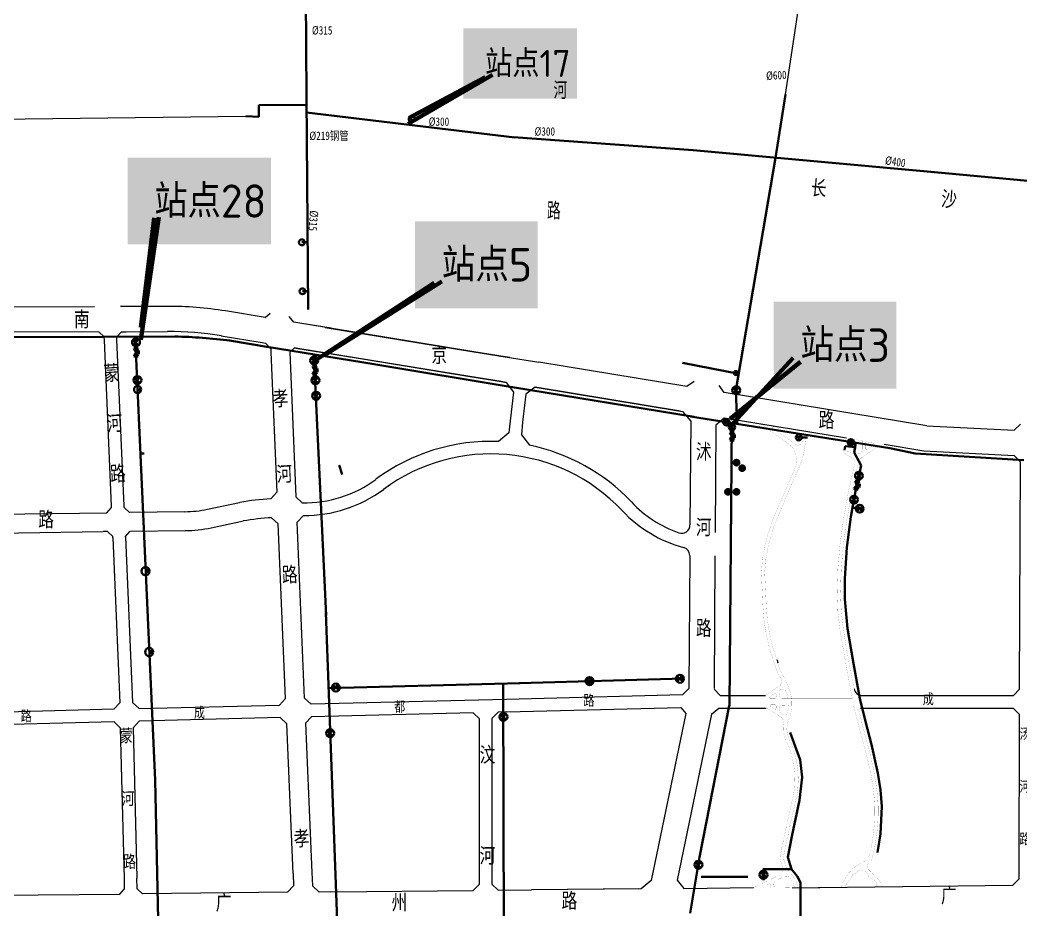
# Model space of a CAD drawing. Header units: millimetres. Extents: x 149602 to 158241, y 83300 to 93051.
# Drawn here: x 153801 to 156184, y 87598 to 89717 of the extents above; entities that cross this region are included whole.
import ezdxf

# ---------------------------------------------------------------- set-up
doc = ezdxf.new("R2010")
doc.units = ezdxf.units.MM
doc.layers.get('0').update_dxf_attribs({"lineweight": 18})
doc.layers.add('MiniCADViewLayer', color=1, linetype='Continuous')
doc.layers.add('TextBackground', color=2, linetype='Continuous', plot=False)
for name, color, linetype, lineweight in [('新路名', 7, 'Continuous', 18), ('柳青河路缘', 7, 'Continuous', 0), ('给水线', 3, 'Continuous', 40), ('规划道路红线', 7, 'Continuous', 18)]:
    doc.layers.add(name, color=color, linetype=linetype, lineweight=lineweight)
doc.layers.get('0').off()
doc.styles.add('FS', font='')
doc.styles.add('OdaTtfStyle', font='tssdeng.shx', dxfattribs={"bigfont": 'hztxt.shx'})
doc.styles.get("Standard").update_dxf_attribs({"font": 'txt', "width": 0.7})
doc.styles.get('FS').set_extended_font_data('宋体')
doc.dimstyles.new('0.5', dxfattribs={"dimtxt": 80, "dimasz": 40, "dimexe": 20, "dimexo": 20, "dimgap": 10, "dimtad": 1, "dimdec": 0, "dimzin": 0, "dimdsep": 46, "dimtxsty": 'FS', "dimblk": 'ARCHTICK', "dimcen": 2.5, "dimdle": 1, "dimadec": 0, "dimazin": 0, "dimtfac": 1, "dimtdec": 0, "dimtmove": 2, "dimatfit": 3, "dimldrblk": 'OBLIQUE', "dimfxl": 1, "dimtolj": 1, "dimtzin": 0, "dimarcsym": 0})

# ---------------------------------------------------------------- blocks, each defined once
blk = doc.blocks.new('阀门')
blk.add_circle((0, 0), 69.9)
blk = doc.blocks.new('减压阀')
at = {"linetype": 'ByBlock', "ltscale": 200}
for p, q in [((-101, 52), (-101, -52)), ((-91, 52), (-91, -52)), ((91, -52), (-91, 52)), ((-91, -52), (91, 52)), ((-43, 70), (43, 70)), ((-43, 63), (43, 63)), ((0, 0), (0, 63)), ((91, 52), (91, -52)), ((101, 52), (101, -52))]:
    blk.add_line(p, q, dxfattribs=at)
blk = doc.blocks.new('_ARCHTICK')
at = {"color": 0, "linetype": 'ByBlock', "const_width": 0.15}
blk.add_lwpolyline([(-0.5, -0.5), (0.5, 0.5)], dxfattribs=at)

msp = doc.modelspace()

# ---------------------------------------------------------------- hatches: boundary and pattern name
at = {"layer": 'TextBackground', "linetype": 'ByBlock', "ltscale": 200, "true_color": 0xfefe00}
for points in [[(154856.5, 89697.6), (154856.5, 89529.4), (155127, 89529.4), (155127, 89697.6)], [(154057, 89389), (154057, 89182.9), (154398.7, 89182.9), (154398.7, 89389)], [(154741.4, 89237.9), (154741.4, 89030.4), (155033.2, 89030.4), (155033.2, 89237.9)], [(155595.3, 89046.3), (155595.3, 88838.8), (155887.2, 88838.8), (155887.2, 89046.3)]]:
    msp.add_hatch(color=2, dxfattribs=at).paths.add_polyline_path(points)
at = {"layer": '给水线'}
msp.add_hatch(color=256, dxfattribs=at).paths.add_polyline_path([(155655.2, 88716), (155661.3, 88726.5), (155649.2, 88726.5)], flags=0)

# ---------------------------------------------------------------- linework, layer by layer
at = {"layer": '柳青河路缘', "linetype": 'Continuous'}
for points in [[(155648.4, 88654.7, 0.2, 0.2, 0.194891), (155642, 88697.4, 0.2, 0.2, 0), (155628.9, 88708.7, 0.2, 0.2, 0), (155616.3, 88718.4, 0.2, 0.2, 0), (155603.4, 88727.1, 0.2, 0.2, 0), (155595.2, 88732.3, 0.2, 0.2, 0), (155565.2, 88754.5, 0.2, 0.2, 0), (155477.6, 88768.9, 0.2, 0.2, 0)], [(155604.4, 88736.9, 0.2, 0.2, 0), (155607.3, 88744.6, 0.2, 0.2, 0.494155), (155605.6, 88747.2, 0.2, 0.2, 0), (155594, 88748.4, 0.2, 0.2, 0.779043), (155592.7, 88744.7, 0.2, 0.2, 0), (155604.4, 88736.9, 0.2, 0.2, 0)], [(155620.4, 88745.5, 0.2, 0.2, 0), (155665.4, 88738.1, 0.2, 0.2, 0), (155620.4, 88745.5, 0.2, 0.2, 0.395337), (155614, 88742, 0.2, 0.2, 0), (155612.2, 88737.3, 0.2, 0.2, 0.356048), (155614.6, 88730.1, 0.2, 0.2, 0), (155625.3, 88722.1, 0.2, 0.2, 0), (155635, 88715.5, 0.2, 0.2, 0.031489), (155648, 88706.2, 0.2, 0.2, 0.499083), (155663.1, 88711.9, 0.2, 0.2, 0)], [(155655.9, 88651.7, 0.2, 0.2, 0.073624), (155669.3, 88697.6, 0.2, 0.2, 0.017247), (155673.4, 88736.8, 0.2, 0.2, 0.021348)], [(155663.1, 88711.9, 0.2, 0.2, 0.013846), (155665.4, 88738.1, 0.2, 0.2, 0.013135)], [(155798.6, 88684.1, 0.2, 0.2, 0.362602), (155806.9, 88693.9, 0.2, 0.2, 0), (155807, 88712.9, 0.2, 0.2, 0), (155807, 88714.7, 0.2, 0.2, 0), (155769, 88721.2, 0.2, 0.2, 0)], [(155953.4, 88691, 0.2, 0.2, 0), (155858.2, 88706.6, 0.2, 0.2, 0.044739), (155842.9, 88701, 0.2, 0.2, 0), (155807.8, 88677.1, 0.2, 0.2, 0.183246), (155797.3, 88661.9, 0.2, 0.2, 0), (155794.8, 88652.2, 0.2, 0.2, 0)], [(155817.4, 88712.4, 0.2, 0.2, 0.472756), (155815, 88710.5, 0.2, 0.2, 0), (155814.9, 88695.3, 0.2, 0.2, 0.604328), (155818, 88693.7, 0.2, 0.2, 0), (155835.1, 88705.4, 0.2, 0.2, 0.663179), (155834.4, 88709, 0.2, 0.2, 0), (155817.4, 88712.4, 0.2, 0.2, 0)], [(155771.6, 88689.9, 0.2, 0.2, 0), (155766.4, 88683.8, 0.2, 0.2, 0)], [(155798.6, 88684.1, 0.2, 0.2, -0.195593), (155771.6, 88689.9, 0.2, 0.2, -0.195593)], [(155655.9, 88651.7, 0.2, 0.2, 0), (155599.8, 88521.4, 0.2, 0.2, 0.080975), (155574.1, 88401.8, 0.2, 0.2, 0), (155577.8, 88322.7, 0.2, 0.2, 0.076313), (155602.9, 88193, 0.2, 0.2, -0.002386), (155605.4, 88185.3, 0.2, 0.2, -0.001165), (155612.4, 88164.5, 0.2, 0.2, -0.078702), (155632.9, 88122.2, 0.2, 0.2, -0.094827), (155638.8, 88085.5, 0.2, 0.2, 0)], [(155648.4, 88654.7, 0.2, 0.2, 0), (155592.4, 88524.4, 0.2, 0.2, 0)], [(155787.9, 88657.4, 0.2, 0.2, 0), (155774.4, 88597.9, 0.2, 0.2, 0), (155762.2, 88530.9, 0.2, 0.2, 0), (155753.5, 88468.3, 0.2, 0.2, 0), (155748.3, 88410.2, 0.2, 0.2, 0), (155746.6, 88356.5, 0.2, 0.2, 0), (155748.4, 88307.2, 0.2, 0.2, 0), (155753.7, 88262.4, 0.2, 0.2, 0), (155760.7, 88221.3, 0.2, 0.2, 0), (155767.5, 88183.1, 0.2, 0.2, 0), (155768.8, 88176, 0.2, 0.2, 0)], [(155794.5, 88652.2, 0.2, 0.2, 0), (155782.3, 88596.3, 0.2, 0.2, 0), (155770.1, 88529.6, 0.2, 0.2, 0), (155761.5, 88467.4, 0.2, 0.2, 0), (155756.3, 88409.7, 0.2, 0.2, 0), (155754.6, 88356.5, 0.2, 0.2, 0), (155756.4, 88307.8, 0.2, 0.2, 0), (155761.7, 88263.5, 0.2, 0.2, 0), (155768.6, 88222.7, 0.2, 0.2, 0), (155775.4, 88184.5, 0.2, 0.2, 0), (155782, 88149, 0.2, 0.2, 0), (155786.9, 88124.6, 0.2, 0.2, 0)], [(155785.3, 88671.4, 0.1, 0.1, -0.219814), (155787.9, 88657.4, 0.1, 0.1, 0)], [(155576.3, 88108.5, 0.2, 0.2, 0), (155610, 88131.5, 0.2, 0.2, 0.386589), (155613.7, 88147.2, 0.2, 0.2, 0.028208), (155605.2, 88160.8, 0.2, 0.2, 0.001231), (155597.8, 88182.8, 0.2, 0.2, 0.002381), (155595.3, 88190.4, 0.2, 0.2, -0.076237), (155569.8, 88322.4, 0.2, 0.2, 0), (155566.1, 88401.9, 0.2, 0.2, -0.081268), (155592.4, 88524.4, 0.2, 0.2, 0)], [(155576.3, 88108.5, 0.2, 0.2, 0), (155610, 88131.5, 0.2, 0.2, 0.386589), (155613.7, 88147.2, 0.2, 0.2, 0.028208), (155605.2, 88160.8, 0.2, 0.2, 0.001231), (155597.8, 88182.8, 0.2, 0.2, 0.002381), (155595.3, 88190.4, 0.2, 0.2, -0.076237), (155569.8, 88322.4, 0.2, 0.2, 0), (155566.1, 88401.9, 0.2, 0.2, 0)], [(155782.7, 88102.1, 0.2, 0.2, 0), (155768.8, 88176, 0.2, 0.2, 0)], [(155597.6, 88113.4, 0.2, 0.2, 0), (155586.4, 88105.7, 0.2, 0.2, 0.737844), (155587.5, 88102.1, 0.2, 0.2, 0), (155598.6, 88102.1, 0.2, 0.2, 0.282802), (155600.4, 88103.2, 0.2, 0.2, 0.232316), (155600.5, 88112.6, 0.2, 0.2, 0.460133), (155597.6, 88113.4, 0.2, 0.2, 0), (155586.6, 88105.9, 0.2, 0.2, 0)], [(155612.3, 88122.6, 0.2, 0.2, -0.011245), (155612.8, 88122.7, 0.2, 0.2, 0.469096), (155608.3, 88114.6, 0.2, 0.2, -0.090387), (155609.5, 88108, 0.2, 0.2, 0)], [(155608.3, 88114.6, 0.2, 0.2, -0.090387), (155609.5, 88108, 0.2, 0.2, 0.413236), (155615.5, 88102.1, 0.2, 0.2, 0), (155782.7, 88102.1, 0.2, 0.2, 0), (155703.5, 88102.1, 0.2, 0.2, 0)], [(155629.4, 88102.1, 0.2, 0.2, 0.021301), (155626.9, 88113.9, 0.2, 0.2, 0.402311), (155612.8, 88122.7, 0.2, 0.2, 0)], [(155619.9, 88040.6, 0.2, 0.2, 0.279996), (155610.4, 88059.1, 0.2, 0.2, 0), (155582.1, 88076.4, 0.2, 0.2, 0.066862), (155577.2, 88078.5, 0.2, 0.2, 0.066862)], [(155601, 88084.6, 0.2, 0.2, -0.138809), (155600.9, 88077.2, 0.2, 0.2, -0.494493), (155598, 88076.1, 0.2, 0.2, 0), (155587.6, 88082.4, 0.2, 0.2, -0.757395), (155588.7, 88086.1, 0.2, 0.2, 0), (155599, 88086.1, 0.2, 0.2, 0)], [(155589.3, 88086.1, 0.2, 0.2, 0), (155599, 88086.1, 0.2, 0.2, -0.337415), (155601, 88084.6, 0.2, 0.2, -0.138809), (155600.9, 88077.2, 0.2, 0.2, 0.904005)], [(155609.4, 88079.7, 0.2, 0.2, -0.057425), (155608.6, 88074.8, 0.2, 0.2, 0)], [(155615.3, 88085.3, 0.2, 0.2, 0.389552), (155609.4, 88079.7, 0.2, 0.2, 0)], [(155623.7, 88085.5, 0.2, 0.2, 0), (155615.3, 88085.3, 0.2, 0.2, 0)], [(155623.7, 88085.5, 0.2, 0.2, 0), (155785.7, 88085.9, 0.2, 0.2, 0)], [(155638.8, 88085.3, 0.2, 0.2, -0.086614), (155631.9, 88052.1, 0.2, 0.2, 0.228129), (155632.8, 88003.8, 0.2, 0.2, 0.207189)], [(155630.8, 88085.6, 0.2, 0.2, -0.05401), (155628, 88066.2, 0.2, 0.2, -0.05401)], [(155787.5, 88076.7, 0.2, 0.2, 0), (155785.7, 88085.9, 0.2, 0.2, 0)], [(155802, 88078.5, 0.2, 0.2, 0.446961), (155798, 88073.7, 0.2, 0.2, 0), (155807.8, 88034, 0.2, 0.2, 0), (155813.8, 88012, 0.2, 0.2, 0), (155819.4, 87991.5, 0.2, 0.2, 0), (155824.5, 87971.5, 0.2, 0.2, 0), (155829, 87951.9, 0.2, 0.2, 0), (155833, 87932.8, 0.2, 0.2, 0), (155836.4, 87914.1, 0.2, 0.2, 0), (155839.2, 87896, 0.2, 0.2, 0), (155841.5, 87878.3, 0.2, 0.2, 0), (155843.3, 87861.1, 0.2, 0.2, 0), (155844.3, 87843.7, 0.2, 0.2, 0), (155844.4, 87825.5, 0.2, 0.2, 0), (155843.5, 87806.5, 0.2, 0.2, 0), (155841.8, 87786.7, 0.2, 0.2, 0), (155839.2, 87766.2, 0.2, 0.2, 0), (155835.6, 87744.9, 0.2, 0.2, 0), (155833.6, 87734.9, 0.2, 0.2, 0)], [(155608.6, 88074.8, 0.2, 0.2, 0.340424), (155611.2, 88068, 0.2, 0.2, 0)], [(155618.3, 88063.2, 0.2, 0.2, 0.041613), (155614.5, 88065.9, 0.2, 0.2, 0), (155611.2, 88068, 0.2, 0.2, 0)], [(155618.3, 88063.2, 0.2, 0.2, 0.558701), (155628, 88066.2, 0.2, 0.2, 0)], [(155817.5, 87962.5, 0.2, 0.2, 0), (155787.5, 88076.7, 0.2, 0.2, 0)], [(155619.9, 88040.6, 0.2, 0.2, 0.165039), (155625.6, 88000.1, 0.2, 0.2, 0)], [(155625.6, 88000.1, 0.2, 0.2, -0.180906), (155637.8, 87850.5, 0.2, 0.2, 0.005091), (155610.9, 87726.1, 0.2, 0.2, 0.005091)], [(155632.8, 88003.8, 0.2, 0.2, -0.18101), (155645.6, 87848.6, 0.2, 0.2, 0.005042), (155618.9, 87725.4, 0.2, 0.2, 0.005042)], [(155825.8, 87736.5, 0.2, 0.2, 0), (155827.8, 87746.4, 0.2, 0.2, 0), (155831.3, 87767.4, 0.2, 0.2, 0), (155833.9, 87787.6, 0.2, 0.2, 0), (155835.6, 87807, 0.2, 0.2, 0), (155836.4, 87825.6, 0.2, 0.2, 0), (155836.3, 87843.4, 0.2, 0.2, 0), (155835.3, 87860.4, 0.2, 0.2, 0), (155833.6, 87877.4, 0.2, 0.2, 0), (155831.3, 87894.8, 0.2, 0.2, 0), (155828.5, 87912.8, 0.2, 0.2, 0), (155825.1, 87931.2, 0.2, 0.2, 0), (155817.5, 87962.5, 0.2, 0.2, 0)], [(155617.7, 87697.1, 0.2, 0.2, -0.094825), (155610.9, 87726.1, 0.2, 0.2, -0.094825)], [(155653, 87651.5, 0.2, 0.2, 0.160221), (155634.7, 87685.6, 0.2, 0.2, -0.110849), (155625.1, 87699.9, 0.2, 0.2, -0.092936), (155618.9, 87725.4, 0.2, 0.2, -0.092936)], [(155825.8, 87736.5, 0.2, 0.2, 0), (155821.6, 87724.5, 0.2, 0.2, 0), (155815.4, 87715.2, 0.2, 0.2, 0), (155803.9, 87709.8, 0.2, 0.2, 0), (155791.2, 87701.2, 0.2, 0.2, 0), (155782.5, 87694.5, 0.2, 0.2, 0), (155776.1, 87687.8, 0.2, 0.2, 0), (155772.3, 87683.6, 0.2, 0.2, 0), (155768.6, 87677.3, 0.2, 0.2, 0), (155765.4, 87669.8, 0.2, 0.2, 0)], [(155833.6, 87734.9, 0.2, 0.2, 0), (155830.7, 87724.5, 0.2, 0.2, 0), (155828.3, 87715.6, 0.2, 0.2, 0), (155820.7, 87708.1, 0.2, 0.2, 0), (155817.7, 87701, 0.2, 0.2, 0), (155819.6, 87696.1, 0.2, 0.2, 0), (155822.8, 87692.4, 0.2, 0.2, 0), (155829.4, 87686.2, 0.2, 0.2, 0), (155835, 87680, 0.2, 0.2, 0), (155839.7, 87675.1, 0.2, 0.2, 0), (155845.5, 87670.6, 0.2, 0.2, 0)], [(155547.1, 87650.7, 0.2, 0.2, 0), (155610.8, 87681.4, 0.2, 0.2, 0.341817), (155617.6, 87697.3, 0.2, 0.2, 0)], [(155736.1, 87652.6, 0.2, 0.2, 0), (155599.8, 87649.8, 0.2, 0.2, -0.451049), (155599.7, 87667.3, 0.2, 0.2, 0), (155619.1, 87676.5, 0.2, 0.2, 0), (155620.2, 87677.1, 0.2, 0.2, -0.353058), (155634.9, 87673.6, 0.2, 0.2, -0.123628), (155645, 87650.7, 0.2, 0.2, 0)], [(155835.8, 87667.8, 0.2, 0.2, 0), (155829.2, 87672.8, 0.2, 0.2, 0), (155822.1, 87678.2, 0.2, 0.2, 0), (155815.5, 87687.4, 0.2, 0.2, 0), (155810.2, 87691.9, 0.2, 0.2, 0), (155802.5, 87692.9, 0.2, 0.2, 0), (155799.3, 87692.2, 0.2, 0.2, 0), (155793.9, 87688.2, 0.2, 0.2, 0), (155789.6, 87685.3, 0.2, 0.2, 0), (155786.1, 87683.2, 0.2, 0.2, 0), (155783.6, 87681, 0.2, 0.2, 0), (155782, 87678.7, 0.2, 0.2, 0), (155780.6, 87676.9, 0.2, 0.2, 0), (155779.1, 87674.3, 0.2, 0.2, 0), (155778.3, 87672.9, 0.2, 0.2, 0), (155776.9, 87670.7, 0.2, 0.2, 0), (155776.2, 87669.9, 0.2, 0.2, 0)], [(155842.6, 87672.8, 0.2, 0.2, 0), (155845.5, 87670.6, 0.2, 0.2, 0), (155847.6, 87666.7, 0.2, 0.2, 0), (155849.3, 87663.6, 0.2, 0.2, 0), (155850.6, 87660.5, 0.2, 0.2, 0), (155851.5, 87657.1, 0.2, 0.2, 0), (155852.1, 87653.7, 0.2, 0.2, 0)], [(155584.9, 87660, 0.2, 0.2, 0), (155571.7, 87653.7, 0.2, 0.2, 0.796635), (155572.6, 87649.9, 0.2, 0.2, 0), (155586.9, 87649.9, 0.2, 0.2, 0.510853), (155588.8, 87652.5, 0.2, 0.2, -0.075116), (155587.8, 87658.3, 0.2, 0.2, 0.547334), (155584.9, 87660, 0.2, 0.2, 0), (155571.7, 87653.7, 0.2, 0.2, 0)], [(155765.4, 87669.8, 0.2, 0.2, 0), (155762.5, 87666, 0.2, 0.2, 0), (155760, 87661.9, 0.2, 0.2, 0), (155758, 87657.4, 0.2, 0.2, 0), (155757.1, 87654.8, 0.2, 0.2, 0), (155756.1, 87652.8, 0.2, 0.2, 0)], [(155776.2, 87669.9, 0.2, 0.2, 0), (155773.1, 87666, 0.2, 0.2, 0), (155769.9, 87661, 0.2, 0.2, 0), (155767.2, 87655.8, 0.2, 0.2, 0), (155765.9, 87652.9, 0.2, 0.2, 0)], [(155835.8, 87667.8, 0.2, 0.2, 0), (155839.1, 87663, 0.2, 0.2, 0), (155840.4, 87660.4, 0.2, 0.2, 0), (155841.3, 87656.3, 0.2, 0.2, 0), (155842.7, 87653.6, 0.2, 0.2, 0)]]:
    msp.add_lwpolyline(points, format="xyseb", dxfattribs=at)
at = {"layer": '柳青河路缘', "color": 0, "linetype": 'Continuous'}
msp.add_lwpolyline([(155766.4, 88683.8, 0.2, 0.2, 0.059892), (155775.8, 88678.7, 0.2, 0.2, -0.148836), (155785.3, 88671.4, 0.2, 0.2, 0)], format="xyseb", dxfattribs=at)
at = {"layer": '柳青河路缘', "linetype": 'Continuous'}
msp.add_arc((154797.7, 87929), 848.3, 17.6077, 18.1547, dxfattribs=at)
at = {"layer": '给水线', "lineweight": 0, "ltscale": 200}
msp.add_line((155623.4, 89539.3), (155672.5, 89859.7), dxfattribs=at)
at = {"layer": '给水线', "ltscale": 25}
for p, q in [((154483.3, 89534), (154480.7, 89821.5)), ((154486.7, 89027.9), (154483.3, 89534)), ((155600, 89388.7), (155623.4, 89539.3)), ((154369.5, 89514.1), (154483.2, 89515.4)), ((154369.5, 89486.8), (154369.5, 89514.1)), ((154338.7, 89487.7), (154369.5, 89486.8)), ((154483.1, 89497), (154978.8, 89437.4)), ((154731, 89467.2), (154733.3, 89481)), ((154976.1, 89437.8), (155404.1, 89407)), ((155404.1, 89407), (155961.2, 89356.4)), ((155595, 89389.5), (155595, 89389.5)), ((155595, 89389.5), (155595, 89389.5)), ((155600, 89388.7), (155505.7, 88834.8)), ((155961.2, 89356.4), (156618.3, 89294.6)), ((154485.9, 89187.6), (154471.9, 89187.6)), ((154486.4, 89071), (154473.4, 89071))]:
    msp.add_line(p, q, dxfattribs=at)
at = {"layer": '给水线', "lineweight": 0, "ltscale": 25}
msp.add_line((153609.3, 89479.8), (154338.7, 89487.7), dxfattribs=at)
at = {"layer": '给水线'}
for p, q in [((153484.1, 88960.7), (153998.6, 88962.6)), ((153997.4, 88962.7), (154172.6, 88963.4)), ((154075.3, 88963), (154122.9, 87907.1)), ((154083.2, 88956.7), (154068.6, 88954.6)), ((154068.6, 88954.6), (154083.8, 88943)), ((154083.8, 88943), (154070.2, 88942.4)), ((154070.3, 88942.3), (154083.2, 88956.7)), ((154299.4, 88953.7), (154393.2, 88937.7)), ((154389.6, 88938.6), (154644.2, 88897.1)), ((154507.6, 88913.5), (154493, 88911.4)), ((154494.8, 88899.1), (154507.6, 88913.5)), ((154500.6, 88920.5), (154529.8, 88298.9)), ((154493, 88911.4), (154508.3, 88899.8)), ((154508.3, 88899.8), (154494.6, 88899.2)), ((154638.4, 88897.9), (154977.8, 88842.2)), ((154086.4, 88866.6), (154071.8, 88864.6)), ((154071.8, 88864.6), (154087, 88852.9)), ((154073.5, 88852.2), (154086.4, 88866.6)), ((154510.5, 88866.2), (154495.9, 88864.2)), ((154497.7, 88851.8), (154510.5, 88866.2)), ((155502.4, 88880.2), (155502.2, 88872.8)), ((155502.2, 88872.8), (155509.2, 88879.3)), ((155508.4, 88872.6), (155502.4, 88880.2)), ((155509.2, 88879.3), (155508.3, 88872.6)), ((154087, 88852.9), (154073.4, 88852.4)), ((154495.9, 88864.2), (154511.2, 88852.5)), ((154511.2, 88852.5), (154497.5, 88852)), ((154973.5, 88842.7), (155406.4, 88772)), ((155512.7, 88842.7), (155498.1, 88840.6)), ((155498.1, 88840.6), (155513.3, 88829)), ((155499.9, 88828.3), (155512.7, 88842.7)), ((154081, 88836.7), (154086.8, 88836.7)), ((154086.8, 88833.5), (154086.8, 88840)), ((154512.2, 88829.4), (154497.6, 88827.4)), ((154497.6, 88827.4), (154512.9, 88815.7)), ((154499.4, 88815), (154512.2, 88829.4)), ((155513.3, 88829), (155499.7, 88828.4)), ((154512.9, 88815.7), (154499.3, 88815.2)), ((155397.5, 88773.2), (155871.8, 88697.3)), ((155476.6, 88754.7), (155478.6, 88765.4)), ((155488.4, 88764.4), (155476.6, 88754.7)), ((155478.5, 88765.3), (155487.3, 88752.7)), ((155487.3, 88752.7), (155488.5, 88764.4)), ((155501.3, 88753.2), (155489.6, 88751.6)), ((155489.6, 88751.6), (155501.8, 88742.3)), ((155496.2, 88757.2), (155489.9, 88084.2)), ((155491, 88741.7), (155501.3, 88753.2)), ((155501.8, 88742.3), (155490.9, 88741.8)), ((155655.2, 88730), (155655.3, 88731.9)), ((155662.2, 88723), (155676.1, 88723)), ((155764, 88692.8), (155765.9, 88702.4)), ((155765.9, 88702.4), (155789.5, 88699.6)), ((155772.7, 88707.8), (155775.7, 88718.3)), ((155785.3, 88716.5), (155772.7, 88707.8)), ((155775.5, 88718.2), (155783.3, 88704.9)), ((155783.3, 88704.9), (155785.3, 88716.5)), ((155790.7, 88698.1), (155787.3, 88696.1)), ((155790.2, 88695.6), (155788.1, 88698.8)), ((155788.1, 88698.8), (155790.7, 88698.1)), ((154087.8, 88684.8), (154096, 88684.8)), ((155787.3, 88696.1), (155790.2, 88695.6)), ((155787.5, 88686.7), (155803.7, 88656.4)), ((155871.8, 88697.3), (155932.3, 88684.8)), ((155932.3, 88684.8), (156191.3, 88668.8)), ((154560.7, 88657.3), (154567.5, 88634.5)), ((155511.6, 88658.1), (155502, 88667.6)), ((155502, 88667.6), (155502.9, 88657.4)), ((155502.9, 88657.4), (155511.6, 88667.6)), ((155511.6, 88667.6), (155511.5, 88658.1)), ((155524.9, 88654.8), (155514.7, 88653.4)), ((155514.7, 88653.4), (155525.3, 88645.3)), ((155515.9, 88644.8), (155524.9, 88654.8)), ((155525.3, 88645.3), (155515.8, 88644.9)), ((155805.8, 88637.3), (155790.9, 88626.3)), ((155803.4, 88624), (155793.3, 88639.5)), ((155481.8, 88588.6), (155491.3, 88598.1)), ((155490.4, 88587.8), (155481.8, 88598)), ((155481.8, 88598), (155481.8, 88588.5)), ((155491.3, 88598.1), (155490.4, 88587.8)), ((155511.6, 88588.6), (155502, 88598.1)), ((155502, 88598.1), (155502.9, 88587.8)), ((155502.9, 88587.8), (155511.6, 88598)), ((155511.6, 88598), (155511.5, 88588.5)), ((155794.2, 88580.5), (155779.4, 88569.5)), ((155791.9, 88567.2), (155781.7, 88582.7)), ((155781.7, 88582.7), (155794.2, 88580.5)), ((155779.4, 88569.5), (155791.9, 88567.2)), ((155783.3, 88556.4), (155791.4, 88554.9)), ((155792.7, 88548.2), (155794.9, 88560.8)), ((155808.2, 88558.4), (155792.7, 88548.2)), ((155794.9, 88560.8), (155805.9, 88545.9)), ((155805.9, 88545.9), (155808.2, 88558.4)), ((154100.5, 88404.7), (154105.1, 88404.7)), ((154105.1, 88404.7), (154105.1, 88409)), ((154105.1, 88404.7), (154105.1, 88400.3)), ((154528.9, 88305.8), (154555.6, 87572.8)), ((154109.1, 88212), (154113.8, 88212)), ((154113.8, 88212), (154113.8, 88216.3)), ((154113.8, 88212), (154113.8, 88207.7)), ((155163.5, 88150.1), (155148.9, 88148)), ((155150.6, 88135.7), (155163.5, 88150.1)), ((155365.1, 88154.8), (155379.4, 88141.9)), ((155365.8, 88141.3), (155365.2, 88154.9)), ((155377.4, 88156.5), (155365.8, 88141.3)), ((155379.4, 88141.9), (155377.4, 88156.5)), ((154535.4, 88126.2), (154991.4, 88137.6)), ((154545.6, 88133.7), (154559.9, 88120.8)), ((154546.3, 88120.2), (154545.7, 88133.8)), ((154557.9, 88135.4), (154546.3, 88120.2)), ((154559.9, 88120.8), (154557.9, 88135.4)), ((154951.1, 88136.6), (154956.7, 85957.1)), ((154990.5, 88137.6), (155381.9, 88148.7)), ((155148.9, 88148), (155164.1, 88136.4)), ((155164.1, 88136.4), (155150.5, 88135.8)), ((155490.5, 88124), (155490.3, 88108.6)), ((155489.8, 88084), (155418.6, 87723.4)), ((154958.2, 88064.7), (154943.6, 88062.7)), ((154943.6, 88062.7), (154958.9, 88051.1)), ((154945.4, 88050.4), (154958.2, 88064.7)), ((154958.9, 88051.1), (154945.3, 88050.5)), ((154545.5, 88025.9), (154530.9, 88023.8)), ((154530.9, 88023.8), (154546.2, 88012.2)), ((154546.2, 88012.2), (154532.6, 88011.6)), ((154532.7, 88011.5), (154545.5, 88025.9)), ((154122.9, 87907.1), (154138.1, 87137.9)), ((155418.6, 87723.4), (155396.8, 87590.4)), ((155423.5, 87711.7), (155408.7, 87711.5)), ((155408.7, 87711.5), (155422.3, 87698)), ((155422.3, 87698), (155408.7, 87699.2)), ((155408.8, 87699.1), (155423.5, 87711.7)), ((155422.4, 87676.6), (155534.2, 87676.6)), ((155577.5, 87688.5), (155563.3, 87686.8)), ((155563.3, 87686.8), (155578.8, 87675.6)), ((155564.7, 87674.2), (155577.6, 87688.6)), ((155578.8, 87675.3), (155565.2, 87674.8))]:
    msp.add_line(p, q, dxfattribs=at)
at = {"layer": '给水线', "ltscale": 200}
for p, q in [((155512.5, 88874.7), (155378.5, 88901)), ((155508.7, 88755.1), (155505.7, 88834.8))]:
    msp.add_line(p, q, dxfattribs=at)
at = {"layer": '给水线'}
for points in [[(155787.5, 88686.7), (155791.2, 88710.2)], [(155803.7, 88656.4), (155790.4, 88595.3), (155779.4, 88533.8), (155769.6, 88460.8), (155764.7, 88387.3), (155764.7, 88337.5), (155770.9, 88267.7), (155785.5, 88184.4), (155801, 88101.2), (155813.8, 88046.1), (155828.5, 87991.5), (155843.8, 87923.5), (155850, 87883.7), (155853.3, 87843.7), (155850, 87778.8), (155842.7, 87734.9)], [(155571.1, 87668.4), (155571.1, 87694.9), (155637.8, 87695.1), (155629.4, 87723.7), (155638.6, 87772.4), (155657.3, 87859.1), (155663.2, 87914.3), (155658.9, 87955.6), (155635, 88020.3)], [(155637.8, 87695.1), (155651.1, 87678.4), (155659.3, 87662.9), (155659.3, 87639.8), (155659.3, 87583.2)]]:
    msp.add_lwpolyline(points, dxfattribs=at)
for centre, radius in [((154076.9, 88949.5), 9.5), ((154501.3, 88906.3), 9.5), ((154080.1, 88859.5), 9.5), ((154504.2, 88859.1), 9.5), ((155505.4, 88876.4), 4.75), ((154080.7, 88837.2), 8.55), ((155506.4, 88835.5), 9.5), ((154505.9, 88822.3), 9.5), ((155482.9, 88758.9), 7.6), ((155496.2, 88747.5), 7.6), ((155655.2, 88723), 6.99), ((155779.4, 88711.4), 7.6), ((155506.8, 88663), 6.65), ((155520.5, 88649.8), 6.65), ((155798.4, 88631.8), 9.22), ((155486.6, 88593.4), 6.65), ((155506.8, 88593.4), 6.65), ((155786.8, 88574.9), 9.22), ((155800.4, 88553.3), 9.22), ((154099.6, 88404.6), 9.74), ((154108.3, 88211.9), 9.74), ((155157.2, 88142.9), 9.5), ((155372.3, 88148.2), 9.5), ((154552.8, 88127.1), 9.5), ((154951.9, 88057.6), 9.5), ((154539.2, 88018.7), 9.5), ((155416.3, 87705.4), 9.5), ((155571.1, 87681.4), 9.5)]:
    msp.add_circle(centre, radius, dxfattribs=at)
msp.add_arc((154136.2, 87615.2), 1348.6, 82.9728, 88.5912, dxfattribs=at)
at = {"layer": '规划道路红线'}
for p, q in [((153977.8, 89034.1), (153596.6, 89032.1)), ((154052.8, 89034.4), (154040.1, 89034.4)), ((154151.5, 89034.9), (154052.8, 89034.4)), ((154384.4, 89008.6), (154289.8, 89024.1)), ((154384.4, 89008.6), (154289.8, 89024.1)), ((154384.4, 89008.6), (154396.3, 89018.6)), ((154453.1, 88997.3), (154441.3, 89011.3)), ((154472.2, 88994.2), (154453.1, 88997.3)), ((154472.2, 88994.2), (154453.1, 88997.3)), ((154881.5, 88927.2), (154472.2, 88994.2)), ((154541.3, 88982.9), (154472.2, 88994.2)), ((154527.7, 88985.1), (154881.5, 88927.2)), ((154001.1, 88962.2), (153988.6, 88974.1)), ((154001.5, 88954.3), (154001.1, 88962.2)), ((154031.2, 88962.3), (154042.7, 88974.4)), ((154031.5, 88955.6), (154031.2, 88962.3)), ((154042.7, 88974.4), (154053.2, 88974.4)), ((154053.2, 88974.4), (154151.9, 88974.9)), ((154280.1, 88964.8), (154377.6, 88948.9)), ((154280.1, 88964.8), (154377.6, 88948.9)), ((154018.5, 88559), (154001.5, 88954.3)), ((154048.5, 88560.2), (154031.5, 88955.6)), ((154377.6, 88948.9), (154385.5, 88947.6)), ((154377.6, 88948.9), (154385.5, 88947.6)), ((154385.5, 88947.6), (154397.9, 88933.7)), ((154454.6, 88936.3), (154443.2, 88926.2)), ((154462.5, 88935), (154454.6, 88936.3)), ((154454.6, 88936.3), (154462.5, 88935)), ((154397.9, 88933.7), (154398.2, 88925.7)), ((154398.2, 88925.7), (154412.3, 88592.3)), ((154443.2, 88926.2), (154457.8, 88581.6)), ((154871.8, 88868), (154462.5, 88935)), ((154462.5, 88935), (154636.1, 88906.6)), ((154956.4, 88915), (154881.5, 88927.2)), ((154881.5, 88927.2), (154956.4, 88915)), ((154967.1, 88913.2), (154956.4, 88915)), ((154956.4, 88915), (155036.2, 88901.9)), ((154625.8, 88908.3), (154871.8, 88868)), ((155388.9, 88844.2), (155036.2, 88901.9)), ((155388.9, 88844.2), (155036.2, 88901.9)), ((154946.8, 88855.8), (154871.8, 88868)), ((154871.8, 88868), (154946.8, 88855.8)), ((154958.6, 88853.8), (154946.8, 88855.8)), ((154946.8, 88855.8), (154958.6, 88853.8)), ((154958.6, 88853.8), (154975.9, 88830.7)), ((155027.7, 88842.5), (155005.5, 88825.9)), ((155027.7, 88842.5), (155378.2, 88785.1)), ((155373.6, 88785.9), (155027.7, 88842.5)), ((155373.6, 88785.9), (155027.7, 88842.5)), ((155406.3, 88856.5), (155388.9, 88844.2)), ((155406.3, 88856.5), (155388.9, 88844.2)), ((155477.8, 88829.6), (155465.6, 88846.8)), ((155477.8, 88829.6), (155465.6, 88846.8)), ((154975.9, 88830.7), (154967.7, 88762.7)), ((155005.5, 88825.9), (154997.5, 88759.3)), ((155959.8, 88750.8), (155477.8, 88829.6)), ((155959.8, 88750.8), (155477.8, 88829.6)), ((155378.2, 88785.1), (155397.8, 88761.9)), ((154967.7, 88762.4), (154965, 88734.2)), ((154997.5, 88759.3), (154994.6, 88729.3)), ((155397.8, 88761.9), (155396.1, 88514.5)), ((155457.8, 88752.1), (155456, 88496.2)), ((155477.6, 88768.9), (155457.8, 88752.1)), ((155769, 88721.2), (155477.6, 88768.9)), ((155959.8, 88750.8), (156168.2, 88740)), ((156168.2, 88740), (156183.2, 88754.2)), ((154965, 88734.2), (154940.3, 88713.4)), ((154994.6, 88729.3), (155013.8, 88704.4)), ((155858.2, 88706.6), (155953.4, 88691)), ((155953.4, 88691), (156168, 88679.9)), ((156183, 88664.2), (156168, 88679.9)), ((156181.2, 88123.5), (156183, 88664.2)), ((154398.1, 88576.7), (154412.3, 88592.3)), ((154457.8, 88581.6), (154472.5, 88567.2)), ((154007.2, 88543.7), (154018.7, 88555.9)), ((154018.7, 88555.9), (154018.5, 88559)), ((154048.7, 88556.3), (154048.5, 88560.2)), ((154061.2, 88544.4), (154048.7, 88556.3)), ((153628.4, 88538.9), (154007.2, 88543.7)), ((154193.4, 88546.1), (154061.2, 88544.4)), ((154399.8, 88531.7), (154415.5, 88517.4)), ((154475.5, 88537.2), (154460.4, 88521.5)), ((154433.2, 88101.1), (154415.5, 88517.4)), ((154478.1, 88102.3), (154460.4, 88521.5)), ((153631.4, 88493.9), (153998.5, 88498.6)), ((154009.1, 88498.8), (153998.5, 88498.6)), ((154021.6, 88486.9), (154009.1, 88498.8)), ((154021.7, 88484), (154021.6, 88486.9)), ((154051.6, 88487.3), (154063.1, 88499.5)), ((154051.7, 88485.3), (154051.6, 88487.3)), ((154051.7, 88485.3), (154068.7, 88091.8)), ((154063.1, 88499.5), (154193.9, 88501.1)), ((155395.6, 88441.4), (155393.4, 88125.3)), ((155455.6, 88441), (155453.4, 88124.9)), ((154493.8, 88087.6), (154478.1, 88102.3)), ((155378.3, 88109.9), (154959.6, 88099.2)), ((155378.3, 88109.9), (155393.4, 88125.3)), ((155453.4, 88123.5), (155468.3, 88108.5)), ((155468.3, 88108.5), (155576.3, 88108.5)), ((155806.5, 88108.5), (156166.2, 88108.5)), ((156166.2, 88108.5), (156181.2, 88123.5)), ((154068.7, 88091.8), (154084.3, 88077.2)), ((154084.3, 88077.2), (154418.8, 88085.7)), ((154418.8, 88085.7), (154433.2, 88101.1)), ((154959.6, 88099.2), (154493.8, 88087.6)), ((154960.3, 88069.2), (155374.3, 88079.8)), ((155374.3, 88079.8), (155386.3, 88065.5)), ((155447.2, 88063.9), (155465.2, 88078.5)), ((155465.2, 88078.5), (155577.2, 88078.5)), ((155802, 88078.5), (156166.1, 88078.5)), ((156181, 88063.5), (156166.1, 88078.5)), ((154939.6, 88068.7), (154924.6, 88053.3)), ((154960.3, 88069.2), (154939.6, 88068.7)), ((155386.3, 88065.5), (155304.1, 87667.8)), ((155447.2, 88063.9), (155365.5, 87668.4)), ((156179.8, 87672), (156181, 88063.5)), ((154924.6, 88053.3), (154924.6, 87659.5)), ((154049.8, 87647.8), (154049.2, 87672.6)), ((154079.8, 87648.1), (154079.2, 87673.4)), ((154450.8, 87684.9), (154452.1, 87654.8)), ((154495.8, 87686.8), (154497.1, 87655.2)), ((154437.7, 87639.7), (154452.1, 87654.8)), ((154497.1, 87655.2), (154512.7, 87640.4)), ((154879.6, 87644.1), (154894.6, 87659.2)), ((154924.6, 87659.5), (154939.6, 87644.6)), ((155304.1, 87667.8), (155280.1, 87648)), ((155365.5, 87668.4), (155381.5, 87649)), ((155381.5, 87649), (155547.6, 87650.9)), ((155639.6, 87650.6), (156164.7, 87656.8)), ((156164.7, 87656.8), (156179.8, 87672)), ((153688.8, 87632.2), (154038.1, 87635.7)), ((154038.1, 87635.7), (154049.8, 87647.8)), ((154092.1, 87636.2), (154079.8, 87648.1)), ((154437.7, 87639.7), (154092.1, 87636.2)), ((154541.1, 87640.7), (154512.7, 87640.4)), ((154541.1, 87640.7), (154879.6, 87644.1)), ((154939.6, 87644.6), (155018.6, 87645.4)), ((155280.1, 87648), (155018.6, 87645.4)), ((155274.6, 87648), (155018.6, 87645.4))]:
    msp.add_line(p, q, dxfattribs=at)
at = {"layer": '规划道路红线', "lineweight": 0}
msp.add_line((153988.7, 88974), (153604, 88974.5), dxfattribs=at)
at = {"layer": '规划道路红线'}
for points in [[(155373.6, 88785.9), (155027.7, 88842.5)], [(154246.9, 88552), (154323.7, 88568.2)], [(154256.1, 88508), (154332.9, 88524.1)], [(154021.7, 88484), (154038.7, 88091), (154024.3, 88075.6), (153654.9, 88065.9), (153638.9, 88080.4), (153612.8, 88473.7)], [(154450.8, 87684.9), (154435.7, 88041.2), (154420.1, 88055.8), (154084.6, 88047.2), (154070, 88031.8), (154079.2, 87673.4)], [(154894.6, 87659.2), (154894.6, 88052.6), (154879.6, 88067.2), (154495, 88057.7), (154480.7, 88042.3), (154495.8, 87686.8)], [(154049.2, 87672.6), (154040, 88031), (154024.6, 88045.6), (153656.9, 88035.9), (153642.9, 88020.5), (153667.5, 87652)]]:
    msp.add_lwpolyline(points, dxfattribs=at)
for points in [[(154940.2, 88713.3, 0.171082), (154648.2, 88623.2)], [(155256.5, 88569.3, 0.154767), (155013.8, 88704.4, 0.154767)], [(155234.7, 88548.7, 0.380215), (154666.1, 88599.1, 0.380215)], [(154193.4, 88546.1, 0.04863), (154246.9, 88552, 0.04863)], [(154193.9, 88501.1, 0.04863), (154256.1, 88508, 0.04863)]]:
    msp.add_lwpolyline(points, format="xyb", dxfattribs=at)
for centre, radius, start, end in [((154155.8, 88205), 830, 80.7059, 90.2906), ((154155.8, 88205), 830, 80.7059, 90.2906), ((154155.8, 88205), 770, 80.7059, 90.2906), ((154155.8, 88205), 770, 80.7059, 90.2906), ((154982.6, 88760.9), 15, 173.1209, 174.5439), ((154922, 88254.1), 459.6, 43.2942, 78.485), ((154922, 88254.1), 429.6, 43.2942, 126.5644), ((154478.4, 88852.1), 285, 268.8114, 306.5644), ((154478.4, 88852.1), 315, 269.4692, 306.5644), ((154424.7, 88014.5), 562.8, 92.7105, 100.2736), ((155464, 88764.7), 285, 223.2942, 250.6372), ((154424.7, 88014.5), 517.8, 92.7529, 100.2736), ((155464, 88764.7), 315, 223.2942, 254.7054), ((155376.1, 88514.7), 20, 250.6372, 359.6028), ((155375.6, 88441.6), 20, 359.6028, 74.7054), ((155806.5, 88128.5), 20, 191.2473, 270), ((154960, 88084.2), 15, 271.423, 271.4659)]:
    msp.add_arc(centre, radius, start, end, dxfattribs=at)

# ---------------------------------------------------------------- block references
at = {"layer": '给水线', "ltscale": 25, "zscale": 0.1}
for p, xscale, yscale, rotation in [((154733.3, 89481), 0.1000000000100642, 0.1000000000100627, 350.5490083570193), ((154471.9, 89187.6), 0.1000000000058208, 0.1000000000058208, 90), ((154473.4, 89071), 0.1000000000058208, 0.1000000000058208, 90)]:
    msp.add_blockref('阀门', p, dxfattribs=dict(at, xscale=xscale, yscale=yscale, rotation=rotation))
at = {"layer": '给水线', "zscale": 0.1}
for p, xscale, yscale, rotation in [((154077, 88925.7), 0.1000000000058208, 0.1000000000058208, 270), ((155495.9, 88726), 0.1000000000058208, 0.1000000000058208, 270), ((155793.4, 88609.3), 0.1000000000067046, 0.1000000000067054, 260.1371867669897)]:
    msp.add_blockref('减压阀', p, dxfattribs=dict(at, xscale=xscale, yscale=yscale, rotation=rotation))
at = {"layer": '给水线', "linetype": 'ByBlock', "ltscale": 200, "xscale": 0.1000000000058208, "yscale": 0.1000000000058208, "zscale": 0.1, "rotation": 270}
msp.add_blockref('减压阀', (154502.4, 88882.8), dxfattribs=at)

# ---------------------------------------------------------------- texts
at = {"layer": 'MiniCADViewLayer', "color": 1, "linetype": 'ByBlock', "ltscale": 200, "true_color": 0xff0000, "attachment_point": 7, "style": 'OdaTtfStyle'}
for s, insert, char_height in [('站点17', (154908.3, 89581.1), 64.71), ('站点28', (154120.4, 89246.3), 79.27), ('站点5', (154805.2, 89094.2), 79.81), ('站点3', (155659.2, 88902.7), 79.81)]:
    msp.add_mtext(s, dxfattribs=dict(at, insert=insert, char_height=char_height))
at = {"layer": '新路名', "lineweight": 30, "char_height": 36, "attachment_point": 1}
for s, insert, width in [('河', (155071, 89568.6), 32.76), ('路', (155055.6, 89281.7), 32.62)]:
    msp.add_mtext(s, dxfattribs=dict(at, insert=insert, width=width))
at = {"layer": '新路名', "color": 7, "lineweight": 0, "ltscale": 25, "insert": (155685.7, 89336.9), "char_height": 36, "width": 2268.091, "attachment_point": 1, "rotation": 355.0877}
msp.add_mtext('{\\W0.8;长              沙               路}', dxfattribs=at)
at = {"layer": '新路名', "attachment_point": 1}
for s, insert, char_height, width in [('{\\W0.8;南}', (153929.1, 89022.7), 36, 36.8), ('{\\W0.8;京}', (154780.4, 88937.5), 36, 49.602), ('{\\W0.8;路}', (155702.7, 88782.9), 36, 80.574), ('{\\W0.8;沭\\P\\P\\P河\\P\\P\\P\\P路}', (155410.2, 88707.4), 36, 37.44), ('{\\W0.8;路}', (153844, 88546), 36, 76.179), ('{\\W0.8;路}', (155142.5, 88109.4), 25, 25.889), ('{\\W0.8;成}', (155950.8, 88112.8), 25, 26.111), ('{\\W0.8;成}', (154215, 88080.6), 25, 26.111), ('{\\W0.8;都}', (154691.9, 88094.3), 25, 25.667), ('{\\W0.8;路}', (153802.7, 88072.3), 25, 25.889), ('{\\W0.8;汤\\P\\P\\P河\\P\\P\\P路}', (156180.9, 88029.5), 25, 37.102), ('{\\W0.8;汶\\P\\P\\P\\P河\\P\\P\\P\\P路}', (154895.2, 87985.5), 36, 37.44), ('{\\W0.8;广}', (155993.9, 87650.9), 36, 46.363), ('{\\W0.8;广}', (154266.8, 87633.7), 36, 46.363), ('{\\W0.8;州}', (154685.6, 87634), 36, 56.5), ('{\\W0.8;路}', (155090.3, 87638.3), 36, 37.28)]:
    msp.add_mtext(s, dxfattribs=dict(at, insert=insert, char_height=char_height, width=width))
for s, insert, char_height, width, rotation in [('{\\W0.8;蒙\\P\\P河\\P\\P路}', (153998.7, 88893.7), 36, 74.88, 3.6355), ('{\\W0.8;孝\\P\\P\\P河\\P\\P\\P\\P路}', (154401.4, 88833.2), 36, 37.44, 2.9961), ('{\\W0.8;蒙\\P\\P\\P河\\P\\P\\P路}', (154038, 88027.6), 30, 62.4, 1.4149), ('{\\W0.8;孝\\P\\P\\P\\P\\P\\P河\\P\\P\\P\\P\\P\\P路}', (154451.7, 87785.5), 36, 37.44, 2.3936)]:
    msp.add_mtext(s, dxfattribs=dict(at, insert=insert, char_height=char_height, width=width, rotation=rotation))
at = {"layer": '给水线', "char_height": 20, "attachment_point": 1}
for s, insert, width in [('{\\W0.8;%%C315}', (154495.9, 89702.5), 86.756), ('{\\W0.8;%%C300}', (154773.9, 89485.1), 87.289), ('{\\W0.8;%%C300}', (155026, 89461.7), 87.289), ('{\\W0.8;%%C219钢管}', (154489.8, 89451.4), 178.133)]:
    msp.add_mtext(s, dxfattribs=dict(at, insert=insert, width=width))
at = {"layer": '给水线', "attachment_point": 1}
for s, insert, char_height, width, rotation in [('{\\W0.8;%%C600}', (155576.9, 89594.1), 20, 43.644, 3.1028), ('{\\W0.8;%%C400}', (155862.6, 89393.2), 20, 43.644, 351.3046), ('{\\W0.8;%%C315}', (154511.2, 89262.6), 20, 43.378, 265.8656), ('{\\W0.8;300}', (154559.7, 88658.9), 1, 107.674, 358.2326)]:
    msp.add_mtext(s, dxfattribs=dict(at, insert=insert, char_height=char_height, width=width, rotation=rotation))

# ---------------------------------------------------------------- leaders
at = {"layer": 'MiniCADViewLayer', "color": 1, "linetype": 'ByBlock', "lineweight": -2, "ltscale": 200, "true_color": 0xff0000}
for points, override in [([(154724.8, 89469.5), (154925.8, 89586.7)], {"dimscale": 837.405983, "dimasz": 0.1, "dimgap": 0.05, "dimlwd": 65535}), ([(154727.1, 89484.1), (154908.3, 89581.1)], {"dimscale": 647.112288, "dimasz": 0.1, "dimgap": 0.05, "dimlwd": 65535}), ([(154088.7, 88984.7), (154120.4, 89246.3)], {"dimscale": 792.74475, "dimasz": 0.1, "dimgap": 0.05, "dimlwd": 65535}), ([(154088.5, 88955.5), (154131.3, 89247.6)], {"dimscale": 712.455252, "dimasz": 0.1, "dimgap": 0.05, "dimlwd": 65535}), ([(154501.8, 88905.7), (154786.7, 89090.9)], {"dimscale": 712.455252, "dimasz": 0.1, "dimgap": 0.05, "dimlwd": 65535}), ([(154525.9, 88918.6), (154805.2, 89094.2)], {"dimscale": 798.10905, "dimasz": 0.1, "dimgap": 0.05, "dimlwd": 65535}), ([(155492.1, 88748.9), (155641.7, 88912.8)], {"dimscale": 712.455252, "dimasz": 0.1, "dimgap": 0.05, "dimlwd": 65535}), ([(155491.6, 88767), (155659.2, 88902.7)], {"dimscale": 798.10905, "dimasz": 0.1, "dimgap": 0.05, "dimlwd": 65535})]:
    msp.add_leader(points, dimstyle='0.5', override=override, dxfattribs=at)

doc.saveas('drawing.dxf')
